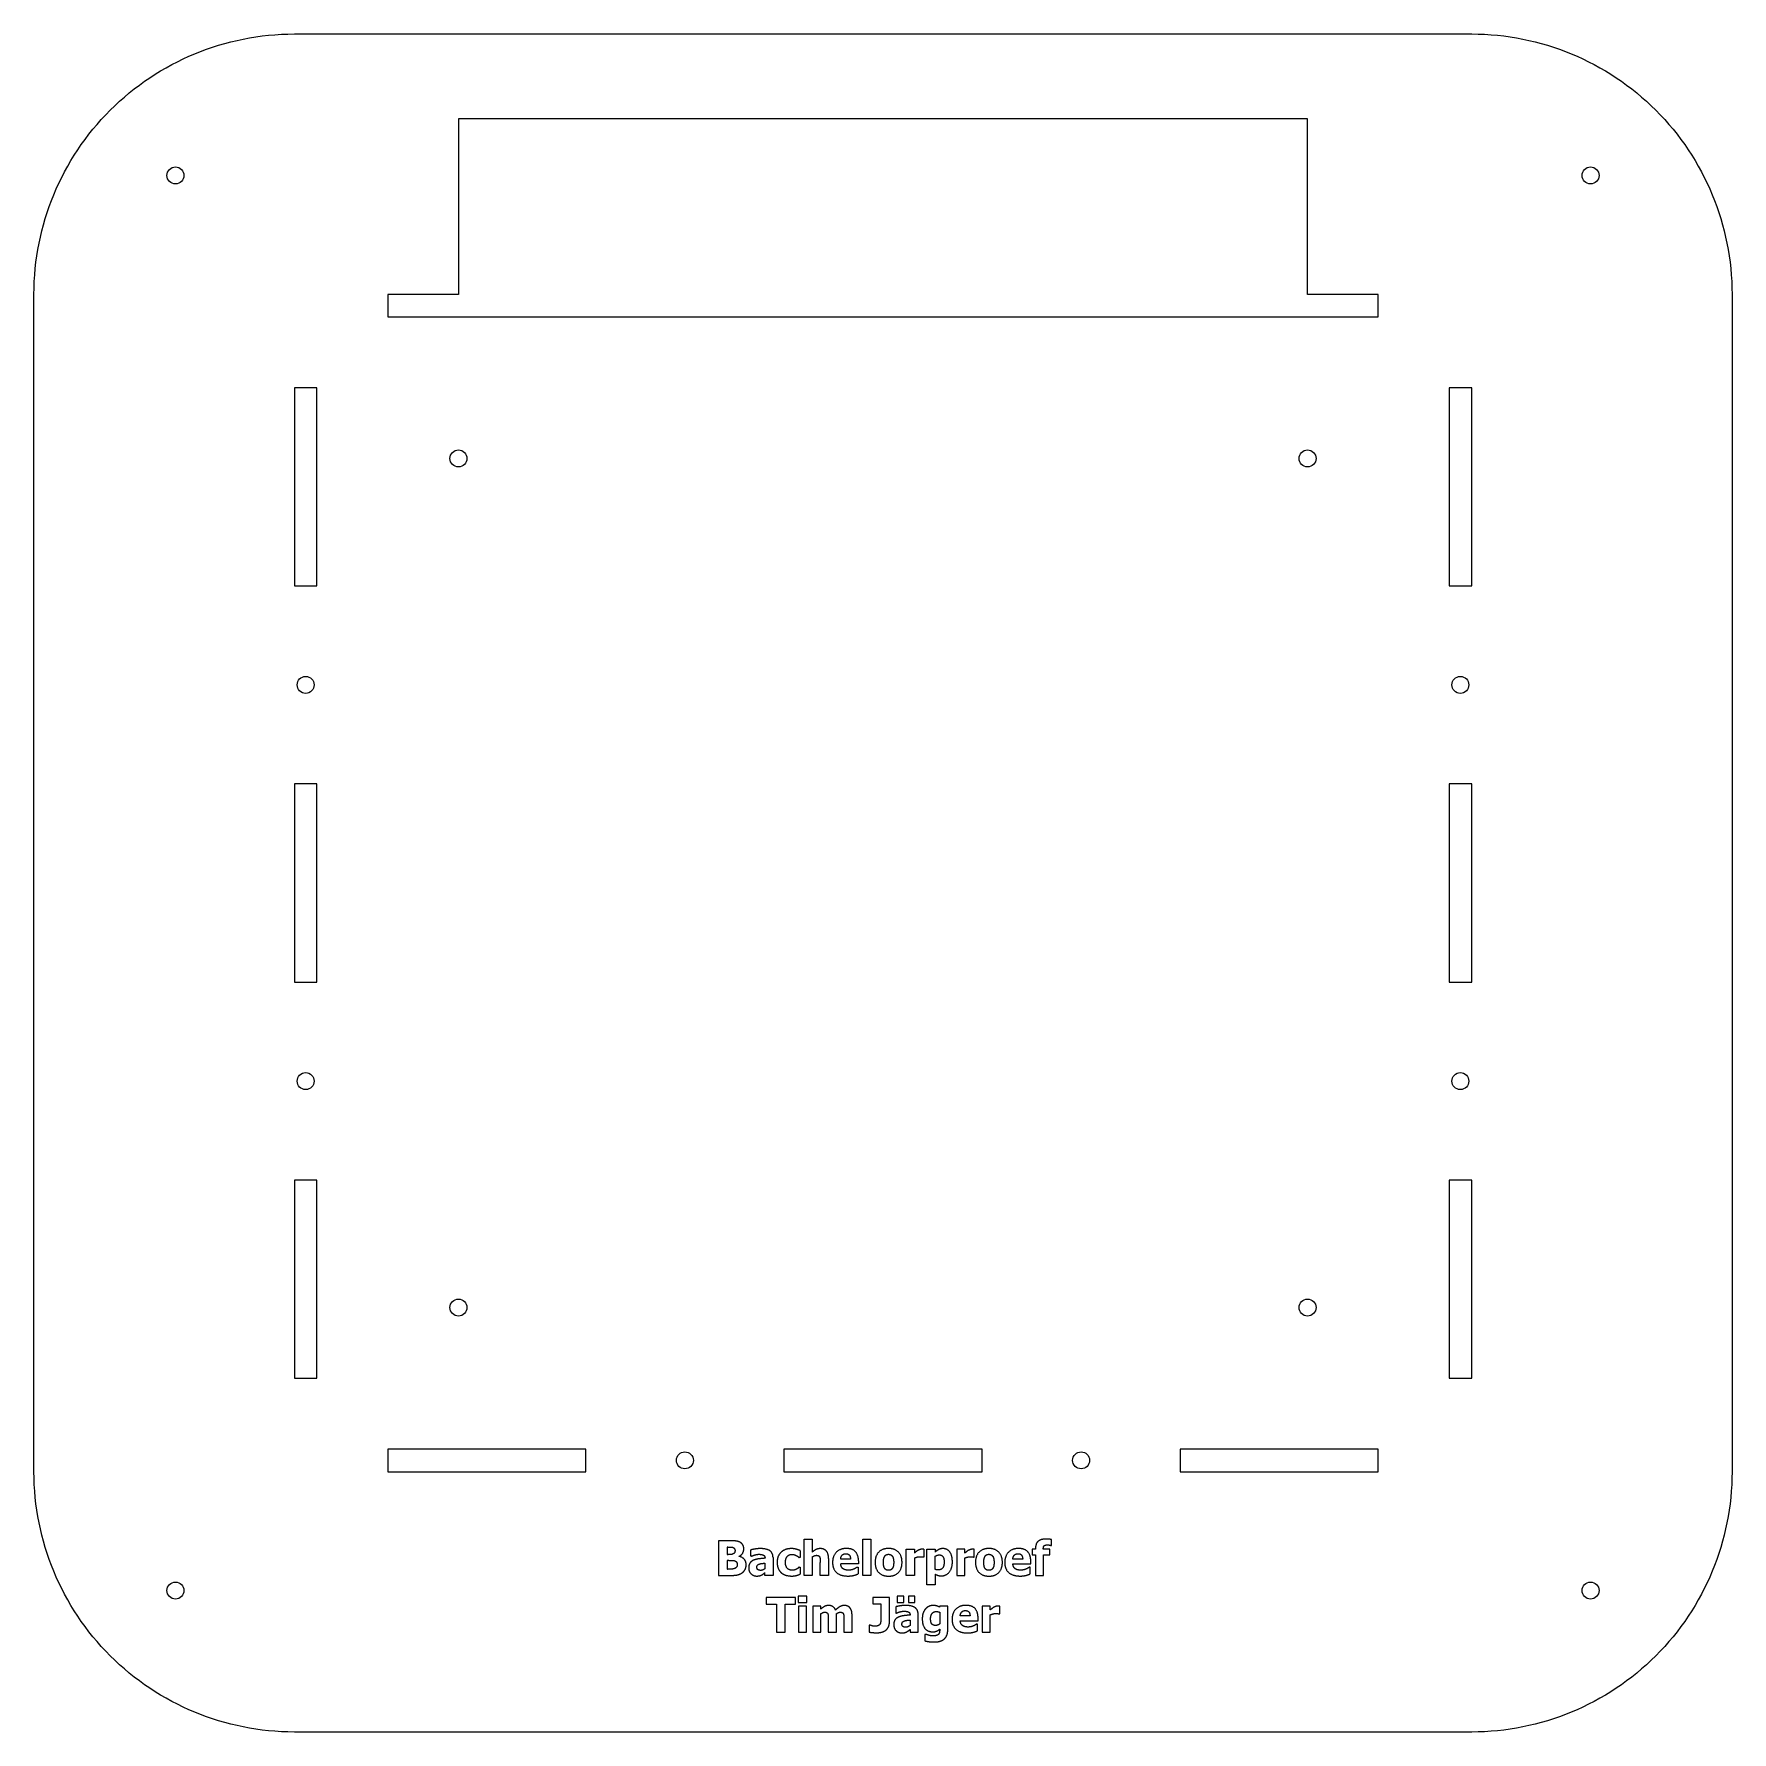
# Model space of a CAD drawing. Header units: millimetres. Extents: x -46 to 254, y -300 to 0.
import ezdxf

# ---------------------------------------------------------------- set-up
doc = ezdxf.new("R2010")
doc.units = ezdxf.units.MM

msp = doc.modelspace()

# ---------------------------------------------------------------- linework, layer by layer
for p, q in [((78.57, -268.97), (78.57, -268.94)), ((83.16, -269.27), (83.16, -269.3)), ((98.26, -269.43), (96.52, -269.43)), ((113.19, -271.27), (113.19, -268.96)), ((128.68, -269.43), (126.94, -269.43)), ((83.15, -270.16), (83.15, -271.12)), ((114.02, -278.83), (114.02, -280.91)), ((108.78, -280.21), (108.78, -281.16)), ((108.79, -279.32), (108.79, -279.34)), ((114.02, -281.83), (114.02, -281.91)), ((119.38, -279.47), (117.64, -279.47))]:
    msp.add_line(p, q)
msp.add_lwpolyline([(0, 0), (208, 0, -0.414214), (254, -46), (254, -254, -0.414214), (208, -300), (0, -300, -0.414214), (-46, -254), (-46, -46, -0.414214)], format="xyb", close=True)
for points in [[(16.5, -50), (191.5, -50), (191.5, -46), (179, -46), (179, -15), (29, -15), (29, -46), (16.5, -46)], [(0, -97.5), (4, -97.5), (4, -62.5), (0, -62.5)], [(204, -62.5), (204, -97.5), (208, -97.5), (208, -62.5)], [(0, -167.5), (4, -167.5), (4, -132.5), (0, -132.5)], [(208, -132.5), (204, -132.5), (204, -167.5), (208, -167.5)], [(4, -237.5), (4, -202.5), (0, -202.5), (0, -237.5)], [(208, -202.5), (204, -202.5), (204, -237.5), (208, -237.5)], [(51.5, -254), (51.5, -250), (16.5, -250), (16.5, -254)], [(121.5, -254), (121.5, -250), (86.5, -250), (86.5, -254)], [(191.5, -250), (156.5, -250), (156.5, -254), (191.5, -254)], [(101.84, -272.32), (100.41, -272.32), (100.41, -265.95), (101.84, -265.95)], [(89.02, -277.1), (90.54, -277.1), (90.54, -275.99), (89.02, -275.99)], [(107.68, -275.99), (106.5, -275.99), (106.5, -277.11), (107.68, -277.11)], [(108.48, -277.11), (109.65, -277.11), (109.65, -275.99), (108.48, -275.99)], [(85.18, -277.42), (85.18, -282.36), (86.72, -282.36), (86.72, -277.42), (88.52, -277.42), (88.52, -276.26), (83.38, -276.26), (83.38, -277.42)], [(90.5, -277.76), (89.06, -277.76), (89.06, -282.36), (90.5, -282.36)]]:
    msp.add_lwpolyline(points, close=True)
for points in [[(77.09, -266.22), (74.94, -266.22), (74.94, -272.32), (77.38, -272.32)], [(91.49, -269.06), (91.49, -272.32), (90.06, -272.32), (90.06, -265.95), (91.49, -265.95), (91.49, -268.23)], [(133.66, -267.03), (133.77, -267.03), (133.77, -265.99)], [(76.57, -267.33), (76.47, -267.33), (76.47, -268.63), (76.66, -268.63)], [(76.75, -269.67), (76.47, -269.67), (76.47, -271.21), (76.55, -271.21)], [(80.78, -268.93), (80.65, -268.93), (80.65, -267.82)], [(84.57, -269.19), (84.57, -272.32), (83.15, -272.32), (83.15, -271.83)], [(89.38, -267.96), (89.38, -269.19), (89.19, -269.19)], [(94.37, -269.32), (94.37, -272.32), (92.92, -272.32), (92.92, -270.04)], [(99.67, -269.77), (99.67, -270.29), (96.53, -270.29)], [(109.55, -269.24), (109.55, -272.32), (108.12, -272.32), (108.12, -267.72), (109.55, -267.72), (109.55, -268.38)], [(111.21, -267.72), (111.21, -269.08), (111.09, -269.08)], [(113.19, -272.09), (113.19, -274), (111.76, -274), (111.76, -267.72), (113.19, -267.72), (113.19, -268.2)], [(118.47, -268.38), (118.47, -267.72), (117.04, -267.72), (117.04, -272.32), (118.47, -272.32), (118.47, -269.24)], [(120.01, -269.08), (120.12, -269.08), (120.12, -267.72)], [(126.95, -270.29), (130.1, -270.29), (130.1, -269.77)], [(130.94, -267.59), (130.94, -267.72), (130.37, -267.72), (130.37, -268.72), (130.94, -268.72), (130.94, -272.32), (132.37, -272.32), (132.37, -268.72), (133.47, -268.72), (133.47, -267.72), (132.32, -267.72), (132.32, -267.68)], [(89.19, -270.86), (89.38, -270.86), (89.38, -272.09)], [(99.44, -270.88), (99.59, -270.88), (99.59, -272.06)], [(130.01, -272.06), (130.01, -270.88), (129.86, -270.88)], [(93.02, -278.27), (93.02, -277.76), (91.59, -277.76), (91.59, -282.36), (93.02, -282.36), (93.02, -279.1)], [(105.14, -280.57), (105.14, -276.26), (102.22, -276.26), (102.22, -277.37), (103.61, -277.37), (103.61, -279.82)], [(106.29, -277.86), (106.29, -278.97), (106.41, -278.97)], [(115.45, -281.83), (115.45, -277.76), (114.06, -277.76), (114.01, -277.96)], [(122.96, -278.42), (122.96, -277.76), (121.53, -277.76), (121.53, -282.36), (122.96, -282.36), (122.96, -279.28)], [(124.5, -279.12), (124.62, -279.12), (124.62, -277.76)], [(94.34, -280.06), (94.34, -282.36), (95.78, -282.36), (95.78, -279.1)], [(97.09, -280.06), (97.09, -282.36), (98.53, -282.36), (98.53, -279.37)], [(101.66, -281.1), (101.53, -281.1), (101.53, -282.34)], [(108.78, -281.87), (108.78, -282.36), (110.21, -282.36), (110.21, -279.23)], [(117.65, -280.34), (120.79, -280.34), (120.79, -279.82)], [(120.71, -282.11), (120.71, -280.92), (120.56, -280.92)], [(111.59, -282.74), (111.42, -282.74), (111.42, -283.89)]]:
    msp.add_lwpolyline(points)
for centre in [(-21, -25), (229, -25), (29, -75), (179, -75), (2, -115), (206, -115), (2, -185), (206, -185), (29, -225), (179, -225), (69, -252), (139, -252), (-21, -275), (229, -275)]:
    msp.add_circle(centre, 1.5)
for points in [[(78.76, -266.49), (78.46, -266.32), (77.77, -266.22), (77.09, -266.22)], [(79.41, -267.64), (79.41, -267.25), (79.09, -266.66), (78.76, -266.49)], [(132.73, -265.91), (131.83, -265.91), (130.94, -266.75), (130.94, -267.59)], [(132.32, -267.68), (132.32, -267.24), (132.64, -266.93), (133.08, -266.93)], [(133.77, -265.99), (133.58, -265.95), (133.04, -265.91), (132.73, -265.91)], [(133.08, -266.93), (133.23, -266.93), (133.58, -267), (133.66, -267.03)], [(76.57, -267.33), (76.98, -267.33), (77.4, -267.34), (77.54, -267.41)], [(77.53, -268.53), (77.37, -268.61), (77.05, -268.63), (76.66, -268.63)], [(76.75, -269.67), (77.15, -269.67), (77.64, -269.68), (77.78, -269.73)], [(77.86, -267.94), (77.86, -268.14), (77.72, -268.44), (77.53, -268.53)], [(77.54, -267.41), (77.7, -267.48), (77.86, -267.79), (77.86, -267.94)], [(77.78, -269.73), (78.01, -269.82), (78.24, -270.14), (78.24, -270.43)], [(78.57, -268.94), (78.97, -268.78), (79.41, -268.08), (79.41, -267.64)], [(79.82, -270.45), (79.82, -269.83), (79.14, -269.09), (78.57, -268.97)], [(81.06, -269.67), (80.68, -269.86), (80.27, -270.49), (80.27, -271)], [(82.3, -267.59), (81.81, -267.59), (80.87, -267.76), (80.65, -267.82)], [(80.78, -268.93), (81.1, -268.78), (81.78, -268.6), (82.03, -268.6)], [(83.16, -269.3), (82.54, -269.34), (81.45, -269.49), (81.06, -269.67)], [(82.03, -268.6), (82.6, -268.6), (83.16, -268.89), (83.16, -269.27)], [(84.57, -269.19), (84.57, -268.38), (83.49, -267.59), (82.3, -267.59)], [(86.08, -268.16), (85.71, -268.45), (85.3, -269.38), (85.3, -270.04)], [(87.85, -267.59), (87.35, -267.59), (86.42, -267.87), (86.08, -268.16)], [(86.77, -270.04), (86.77, -269.39), (87.37, -268.62), (87.92, -268.62)], [(89.38, -267.96), (88.99, -267.77), (88.23, -267.59), (87.85, -267.59)], [(87.92, -268.62), (88.16, -268.62), (88.55, -268.74), (88.71, -268.83)], [(88.71, -268.83), (88.86, -268.91), (89.11, -269.11), (89.19, -269.19)], [(92.92, -267.59), (92.51, -267.59), (91.84, -267.93), (91.49, -268.23)], [(91.49, -269.06), (91.7, -268.92), (92.06, -268.78), (92.23, -268.78)], [(92.23, -268.78), (92.47, -268.78), (92.74, -268.92), (92.82, -269.08)], [(92.82, -269.08), (92.88, -269.2), (92.92, -269.76), (92.92, -270.04)], [(94.37, -269.32), (94.37, -268.48), (93.62, -267.59), (92.92, -267.59)], [(97.55, -267.57), (96.39, -267.57), (95.09, -268.92), (95.09, -270.04)], [(96.52, -269.43), (96.55, -269), (97.02, -268.49), (97.44, -268.49)], [(97.44, -268.49), (97.85, -268.49), (98.25, -268.97), (98.26, -269.43)], [(99.67, -269.77), (99.67, -268.72), (98.61, -267.57), (97.55, -267.57)], [(104.98, -267.57), (103.86, -267.57), (102.61, -268.87), (102.61, -270.02)], [(104.07, -270.03), (104.07, -269.61), (104.22, -269.05), (104.35, -268.89)], [(104.35, -268.89), (104.47, -268.72), (104.79, -268.6), (104.98, -268.6)], [(107.36, -270.02), (107.36, -268.88), (106.11, -267.57), (104.98, -267.57)], [(104.98, -268.6), (105.19, -268.6), (105.51, -268.74), (105.64, -268.91)], [(105.64, -268.91), (105.75, -269.07), (105.89, -269.62), (105.89, -270.03)], [(110.14, -267.93), (110, -268.01), (109.65, -268.29), (109.55, -268.38)], [(109.55, -269.24), (109.78, -269.15), (110.28, -269.02), (110.51, -269.02)], [(110.9, -267.7), (110.71, -267.7), (110.3, -267.84), (110.14, -267.93)], [(110.51, -269.02), (110.69, -269.02), (111, -269.05), (111.09, -269.08)], [(111.21, -267.72), (111.14, -267.71), (110.97, -267.7), (110.9, -267.7)], [(114.59, -267.59), (114.16, -267.59), (113.51, -267.93), (113.19, -268.2)], [(113.19, -268.96), (113.37, -268.83), (113.75, -268.71), (113.95, -268.71)], [(114.8, -269.99), (114.8, -270.67), (114.29, -271.35), (113.77, -271.35)], [(113.95, -268.71), (114.38, -268.71), (114.8, -269.31), (114.8, -269.99)], [(114.33, -272.41), (115.15, -272.41), (116.26, -271.06), (116.26, -269.96)], [(116.26, -269.96), (116.26, -268.86), (115.39, -267.59), (114.59, -267.59)], [(119.06, -267.93), (118.91, -268.01), (118.57, -268.29), (118.47, -268.38)], [(118.47, -269.24), (118.7, -269.15), (119.2, -269.02), (119.42, -269.02)], [(119.81, -267.7), (119.63, -267.7), (119.22, -267.84), (119.06, -267.93)], [(119.42, -269.02), (119.61, -269.02), (119.92, -269.05), (120.01, -269.08)], [(120.12, -267.72), (120.06, -267.71), (119.88, -267.7), (119.81, -267.7)], [(122.72, -267.57), (121.59, -267.57), (120.34, -268.87), (120.34, -270.02)], [(121.81, -270.03), (121.81, -269.61), (121.95, -269.05), (122.08, -268.89)], [(122.08, -268.89), (122.21, -268.72), (122.52, -268.6), (122.72, -268.6)], [(125.09, -270.02), (125.09, -268.88), (123.84, -267.57), (122.72, -267.57)], [(122.72, -268.6), (122.92, -268.6), (123.24, -268.74), (123.37, -268.91)], [(123.37, -268.91), (123.49, -269.07), (123.62, -269.62), (123.62, -270.03)], [(127.97, -267.57), (126.81, -267.57), (125.51, -268.92), (125.51, -270.04)], [(126.94, -269.43), (126.97, -269), (127.44, -268.49), (127.86, -268.49)], [(127.86, -268.49), (128.27, -268.49), (128.67, -268.97), (128.68, -269.43)], [(130.1, -269.77), (130.1, -268.72), (129.03, -267.57), (127.97, -267.57)], [(77.84, -271.09), (77.6, -271.19), (77.14, -271.21), (76.55, -271.21)], [(77.38, -272.32), (78.02, -272.32), (78.84, -272.09), (79.18, -271.82)], [(78.24, -270.43), (78.24, -270.65), (78.04, -270.99), (77.84, -271.09)], [(79.18, -271.82), (79.47, -271.59), (79.82, -270.91), (79.82, -270.45)], [(80.27, -271), (80.27, -271.62), (81.07, -272.44), (81.69, -272.44)], [(81.69, -272.44), (82.01, -272.44), (82.38, -272.34), (82.57, -272.25)], [(81.72, -270.88), (81.72, -270.66), (81.92, -270.4), (82.12, -270.33)], [(82.41, -271.44), (82.07, -271.44), (81.72, -271.2), (81.72, -270.88)], [(82.12, -270.33), (82.33, -270.25), (82.78, -270.2), (83.15, -270.16)], [(83.15, -271.12), (82.99, -271.27), (82.6, -271.44), (82.41, -271.44)], [(82.57, -272.25), (82.77, -272.15), (83, -271.95), (83.15, -271.83)], [(85.3, -270.04), (85.3, -270.65), (85.69, -271.56), (86.03, -271.86)], [(86.03, -271.86), (86.38, -272.16), (87.32, -272.44), (87.89, -272.44)], [(87.94, -271.41), (87.41, -271.41), (86.77, -270.73), (86.77, -270.04)], [(87.89, -272.44), (88.19, -272.44), (88.56, -272.38), (88.76, -272.32)], [(88.77, -271.2), (88.62, -271.29), (88.22, -271.41), (87.94, -271.41)], [(88.76, -272.32), (88.93, -272.28), (89.25, -272.14), (89.38, -272.09)], [(89.19, -270.86), (89.12, -270.93), (88.91, -271.12), (88.77, -271.2)], [(95.09, -270.04), (95.09, -271.2), (96.48, -272.44), (97.79, -272.44)], [(96.97, -271.17), (96.78, -271.04), (96.55, -270.61), (96.53, -270.29)], [(97.93, -271.4), (97.64, -271.4), (97.15, -271.3), (96.97, -271.17)], [(97.79, -272.44), (98.14, -272.44), (98.64, -272.37), (98.87, -272.31)], [(98.87, -271.2), (98.67, -271.3), (98.18, -271.4), (97.93, -271.4)], [(99.44, -270.88), (99.34, -270.94), (99.05, -271.13), (98.87, -271.2)], [(98.87, -272.31), (99.13, -272.25), (99.41, -272.13), (99.59, -272.06)], [(102.61, -270.02), (102.61, -271.16), (103.86, -272.46), (104.98, -272.46)], [(104.33, -271.13), (104.21, -270.97), (104.07, -270.45), (104.07, -270.03)], [(104.99, -271.43), (104.79, -271.43), (104.44, -271.29), (104.33, -271.13)], [(104.98, -272.46), (106.12, -272.46), (107.36, -271.16), (107.36, -270.02)], [(105.63, -271.14), (105.52, -271.29), (105.17, -271.43), (104.99, -271.43)], [(105.89, -270.03), (105.89, -270.47), (105.75, -270.96), (105.63, -271.14)], [(113.77, -271.35), (113.58, -271.35), (113.3, -271.32), (113.19, -271.27)], [(113.19, -272.09), (113.48, -272.25), (113.99, -272.41), (114.33, -272.41)], [(120.34, -270.02), (120.34, -271.16), (121.59, -272.46), (122.72, -272.46)], [(122.06, -271.13), (121.94, -270.97), (121.81, -270.45), (121.81, -270.03)], [(122.73, -271.43), (122.52, -271.43), (122.17, -271.29), (122.06, -271.13)], [(122.72, -272.46), (123.85, -272.46), (125.09, -271.16), (125.09, -270.02)], [(123.36, -271.14), (123.25, -271.29), (122.9, -271.43), (122.73, -271.43)], [(123.62, -270.03), (123.62, -270.47), (123.49, -270.96), (123.36, -271.14)], [(125.51, -270.04), (125.51, -271.2), (126.9, -272.44), (128.21, -272.44)], [(127.39, -271.17), (127.2, -271.04), (126.97, -270.61), (126.95, -270.29)], [(128.36, -271.4), (128.06, -271.4), (127.57, -271.3), (127.39, -271.17)], [(128.21, -272.44), (128.56, -272.44), (129.06, -272.37), (129.29, -272.31)], [(129.29, -271.2), (129.09, -271.3), (128.6, -271.4), (128.36, -271.4)], [(129.86, -270.88), (129.76, -270.94), (129.47, -271.13), (129.29, -271.2)], [(129.29, -272.31), (129.55, -272.25), (129.83, -272.13), (130.01, -272.06)], [(94.39, -277.64), (94, -277.64), (93.37, -277.97), (93.02, -278.27)], [(93.02, -279.1), (93.18, -278.99), (93.52, -278.83), (93.7, -278.83)], [(93.7, -278.83), (93.93, -278.83), (94.19, -278.96), (94.25, -279.11)], [(95.62, -278.44), (95.46, -278.04), (94.81, -277.64), (94.39, -277.64)], [(97.14, -277.64), (96.77, -277.64), (96.03, -278.05), (95.62, -278.44)], [(95.78, -279.1), (95.97, -278.97), (96.29, -278.83), (96.45, -278.83)], [(96.45, -278.83), (96.68, -278.83), (96.94, -278.96), (97, -279.11)], [(98.14, -278.05), (97.97, -277.84), (97.46, -277.64), (97.14, -277.64)], [(98.53, -279.37), (98.53, -278.88), (98.34, -278.27), (98.14, -278.05)], [(107.93, -277.63), (107.45, -277.63), (106.5, -277.8), (106.29, -277.86)], [(106.41, -278.97), (106.73, -278.83), (107.41, -278.65), (107.67, -278.65)], [(107.67, -278.65), (108.23, -278.65), (108.79, -278.94), (108.79, -279.32)], [(110.21, -279.23), (110.21, -278.42), (109.12, -277.63), (107.93, -277.63)], [(111.51, -278.24), (111.24, -278.55), (110.94, -279.41), (110.94, -279.95)], [(112.87, -277.64), (112.48, -277.64), (111.76, -277.95), (111.51, -278.24)], [(112.41, -279.98), (112.41, -279.38), (112.93, -278.71), (113.44, -278.71)], [(114.01, -277.96), (113.78, -277.81), (113.22, -277.64), (112.87, -277.64)], [(113.44, -278.71), (113.6, -278.71), (113.91, -278.78), (114.02, -278.83)], [(118.67, -277.62), (117.51, -277.62), (116.21, -278.96), (116.21, -280.09)], [(117.64, -279.47), (117.67, -279.04), (118.14, -278.54), (118.56, -278.54)], [(118.56, -278.54), (118.97, -278.54), (119.37, -279.02), (119.38, -279.47)], [(120.79, -279.82), (120.79, -278.76), (119.73, -277.62), (118.67, -277.62)], [(123.55, -277.97), (123.41, -278.06), (123.06, -278.33), (122.96, -278.42)], [(124.31, -277.75), (124.13, -277.75), (123.71, -277.88), (123.55, -277.97)], [(124.62, -277.76), (124.55, -277.76), (124.38, -277.75), (124.31, -277.75)], [(94.25, -279.11), (94.31, -279.26), (94.34, -279.73), (94.34, -280.06)], [(97, -279.11), (97.06, -279.26), (97.09, -279.72), (97.09, -280.06)], [(102.56, -281.3), (102.25, -281.3), (101.85, -281.18), (101.66, -281.1)], [(103.5, -280.87), (103.41, -281.08), (102.97, -281.3), (102.56, -281.3)], [(102.91, -282.46), (103.46, -282.46), (104.29, -282.19), (104.6, -281.92)], [(103.61, -279.82), (103.61, -280.14), (103.59, -280.67), (103.5, -280.87)], [(104.6, -281.92), (104.87, -281.67), (105.14, -280.97), (105.14, -280.57)], [(106.7, -279.72), (106.31, -279.9), (105.9, -280.53), (105.9, -281.04)], [(105.9, -281.04), (105.9, -281.67), (106.71, -282.49), (107.32, -282.49)], [(108.79, -279.34), (108.17, -279.38), (107.09, -279.53), (106.7, -279.72)], [(107.35, -280.92), (107.35, -280.71), (107.56, -280.44), (107.75, -280.38)], [(108.04, -281.49), (107.7, -281.49), (107.35, -281.25), (107.35, -280.92)], [(107.75, -280.38), (107.97, -280.3), (108.42, -280.24), (108.78, -280.21)], [(108.78, -281.16), (108.62, -281.31), (108.23, -281.49), (108.04, -281.49)], [(108.2, -282.29), (108.4, -282.19), (108.63, -282), (108.78, -281.87)], [(110.94, -279.95), (110.94, -281.14), (111.91, -282.3), (112.81, -282.3)], [(112.59, -280.85), (112.49, -280.69), (112.41, -280.28), (112.41, -279.98)], [(113.29, -281.17), (113.03, -281.17), (112.7, -281.01), (112.59, -280.85)], [(112.81, -282.3), (113.14, -282.3), (113.78, -282.04), (114.02, -281.83)], [(114.02, -280.91), (113.85, -281.03), (113.48, -281.17), (113.29, -281.17)], [(114.02, -281.91), (114.02, -282.21), (113.92, -282.59), (113.8, -282.74)], [(114.76, -283.61), (115.08, -283.37), (115.45, -282.47), (115.45, -281.83)], [(116.21, -280.09), (116.21, -281.24), (117.6, -282.49), (118.91, -282.49)], [(118.09, -281.21), (117.9, -281.08), (117.67, -280.66), (117.65, -280.34)], [(119.05, -281.45), (118.76, -281.45), (118.27, -281.34), (118.09, -281.21)], [(119.99, -281.25), (119.79, -281.34), (119.3, -281.45), (119.05, -281.45)], [(120.56, -280.92), (120.46, -280.99), (120.17, -281.17), (119.99, -281.25)], [(122.96, -279.28), (123.2, -279.19), (123.7, -279.06), (123.92, -279.06)], [(123.92, -279.06), (124.11, -279.06), (124.42, -279.09), (124.5, -279.12)], [(101.53, -282.34), (101.8, -282.4), (102.51, -282.46), (102.91, -282.46)], [(107.32, -282.49), (107.65, -282.49), (108.01, -282.39), (108.2, -282.29)], [(111.42, -283.89), (111.72, -283.97), (112.55, -284.09), (113.01, -284.09)], [(112.13, -282.92), (111.99, -282.88), (111.69, -282.78), (111.59, -282.74)], [(112.82, -283.02), (112.65, -283.02), (112.31, -282.97), (112.13, -282.92)], [(113.8, -282.74), (113.67, -282.88), (113.19, -283.02), (112.82, -283.02)], [(113.01, -284.09), (113.55, -284.09), (114.44, -283.87), (114.76, -283.61)], [(118.91, -282.49), (119.26, -282.49), (119.76, -282.42), (119.99, -282.35)], [(119.99, -282.35), (120.25, -282.29), (120.53, -282.17), (120.71, -282.11)]]:
    msp.add_open_spline(points, degree=2)

doc.saveas('drawing.dxf')
